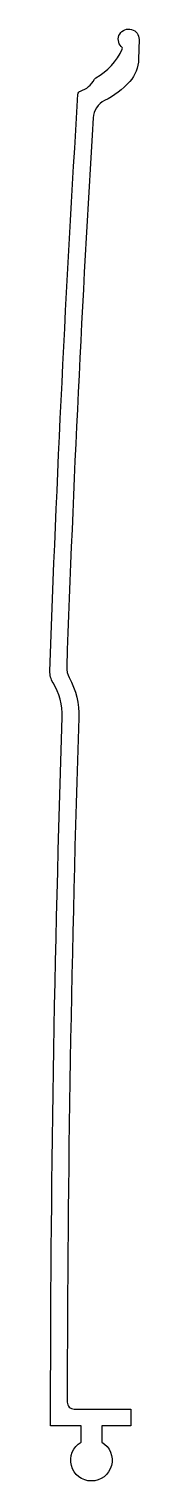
# Model space of a CAD drawing. Extents: x 1343 to 1356, y -250 to -40.
import ezdxf

# ---------------------------------------------------------------- set-up
doc = ezdxf.new("R2010")
doc.units = 0
doc.header["$LTSCALE"] = 15
doc.layers.get('0').update_dxf_attribs({"linetype": 'CONTINUOUS'})

msp = doc.modelspace()

# ---------------------------------------------------------------- linework, layer by layer
msp.add_lwpolyline([(1347.6, -139.24, 0.007997), (1345.92, -238.25, 0.414535), (1346.92, -239.25), (1355.12, -239.25), (1355.12, -241.65), (1350.92, -241.65), (1350.92, -244.05, -3.732051), (1347.92, -244.05), (1347.92, -241.65), (1343.52, -241.65, -0.008272), (1345.2, -139.16, 0.147204), (1343.87, -134.15, -0.14775), (1343.42, -132.47, -0.006738), (1347.48, -49.01, -0.308179), (1347.83, -48.57, 0.197275), (1349.85, -46.85, -0.147529), (1350.06, -46.64, 0.162415), (1353.88, -42.48, 0.285521), (1353.85, -42.27), (1353.73, -42.13, -1.5043), (1356.31, -41.11), (1356.24, -43.92, -0.17976), (1354.96, -47.16, -0.092832), (1351.32, -49.93, 0.266851), (1349.67, -52.43, 0.006418), (1345.85, -131.86, 0.134433), (1346.21, -133.41, -0.133832), (1347.6, -139.24)], format="xyb")

doc.saveas('drawing.dxf')
